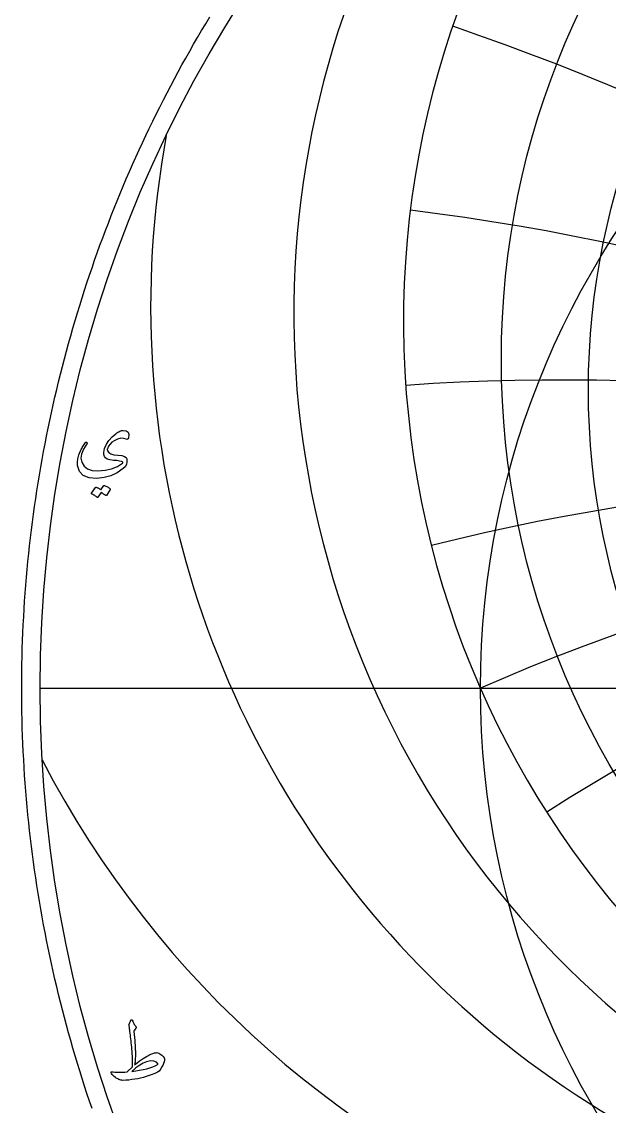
# Model space of a CAD drawing. Header units: millimetres. Extents: x -69 to 69, y -69 to 71.
# Drawn here: x -68.9 to -37.6, y -22.3 to 35.5 of the extents above; entities that cross this region are included whole.
import ezdxf

# ---------------------------------------------------------------- set-up
doc = ezdxf.new("R2010")
doc.units = ezdxf.units.MM
for name, color, linetype in [('CUT_OUTER', 1, 'Continuous'), ('ENGRAVE', 7, 'Continuous'), ('ENGRAVE_FINE', 8, 'Continuous'), ('TEXT', 5, 'Continuous')]:
    doc.layers.add(name, color=color, linetype=linetype)

msp = doc.modelspace()

# ---------------------------------------------------------------- linework, layer by layer
at = {"layer": 'CUT_OUTER'}
msp.add_lwpolyline([(-65.1831, -22.4245), (-65.3194, -22.0241), (-65.4534, -21.6229), (-65.5848, -21.2208), (-65.7138, -20.818), (-65.8403, -20.4144), (-65.9643, -20.01), (-66.0858, -19.6049), (-66.2049, -19.1991), (-66.3214, -18.7925), (-66.4355, -18.3852), (-66.5471, -17.9772), (-66.6561, -17.5685), (-66.7626, -17.1592), (-66.8667, -16.7492), (-66.9682, -16.3386), (-67.0672, -15.9274), (-67.1636, -15.5156), (-67.2576, -15.1032), (-67.349, -14.6902), (-67.4379, -14.2767), (-67.5242, -13.8626), (-67.608, -13.4481), (-67.6892, -13.033), (-67.7679, -12.6174), (-67.8441, -12.2013), (-67.9177, -11.7848), (-67.9887, -11.3679), (-68.0572, -10.9505), (-68.1231, -10.5327), (-68.1864, -10.1145), (-68.2472, -9.6959), (-68.3054, -9.277), (-68.361, -8.8577), (-68.4141, -8.4381), (-68.4646, -8.0181), (-68.5125, -7.5979), (-68.5578, -7.1774), (-68.6006, -6.7566), (-68.6407, -6.3355), (-68.6783, -5.9142), (-68.7133, -5.4927), (-68.7457, -5.071), (-68.7755, -4.6491), (-68.8028, -4.227), (-68.8274, -3.8047), (-68.8495, -3.3824), (-68.8689, -2.9598), (-68.8858, -2.5372), (-68.9001, -2.1145), (-68.9117, -1.6917), (-68.9208, -1.2688), (-68.9273, -0.8459), (-68.9312, -0.423), (-68.9325, 0), (-68.9312, 0.423), (-68.9273, 0.8459), (-68.9208, 1.2688), (-68.9117, 1.6917), (-68.9001, 2.1145), (-68.8858, 2.5372), (-68.8689, 2.9598), (-68.8495, 3.3824), (-68.8274, 3.8047), (-68.8028, 4.227), (-68.7755, 4.6491), (-68.7457, 5.071), (-68.7133, 5.4927), (-68.6783, 5.9142), (-68.6407, 6.3355), (-68.6006, 6.7566), (-68.5578, 7.1774), (-68.5125, 7.5979), (-68.4646, 8.0181), (-68.4141, 8.4381), (-68.361, 8.8577), (-68.3054, 9.277), (-68.2472, 9.6959), (-68.1864, 10.1145), (-68.1231, 10.5327), (-68.0572, 10.9505), (-67.9887, 11.3679), (-67.9177, 11.7848), (-67.8441, 12.2013), (-67.7679, 12.6174), (-67.6892, 13.033), (-67.608, 13.4481), (-67.5242, 13.8626), (-67.4379, 14.2767), (-67.349, 14.6902), (-67.2576, 15.1032), (-67.1636, 15.5156), (-67.0672, 15.9274), (-66.9682, 16.3386), (-66.8667, 16.7492), (-66.7626, 17.1592), (-66.6561, 17.5685), (-66.5471, 17.9772), (-66.4355, 18.3852), (-66.3214, 18.7925), (-66.2049, 19.1991), (-66.0858, 19.6049), (-65.9643, 20.01), (-65.8403, 20.4144), (-65.7138, 20.818), (-65.5848, 21.2208), (-65.4534, 21.6229), (-65.3194, 22.0241), (-65.1831, 22.4245), (-65.0443, 22.824), (-64.903, 23.2227), (-64.7593, 23.6205), (-64.6131, 24.0174), (-64.4645, 24.4134), (-64.3135, 24.8085), (-64.1601, 25.2026), (-64.0042, 25.5958), (-63.846, 25.9881), (-63.6853, 26.3793), (-63.5223, 26.7696), (-63.3568, 27.1589), (-63.189, 27.5471), (-63.0188, 27.9343), (-62.8462, 28.3204), (-62.6712, 28.7055), (-62.4939, 29.0895), (-62.3142, 29.4724), (-62.1322, 29.8542), (-61.9479, 30.2349), (-61.7612, 30.6144), (-61.5722, 30.9928), (-61.3809, 31.37), (-61.1872, 31.7461), (-60.9913, 32.1209), (-60.793, 32.4946), (-60.5925, 32.867), (-60.3897, 33.2381), (-60.1846, 33.6081), (-59.9773, 33.9767), (-59.7677, 34.3441), (-59.5558, 34.7102), (-59.3417, 35.0749), (-59.1254, 35.4384), (-58.9068, 35.8005)], dxfattribs=at)
at = {"layer": 'ENGRAVE'}
msp.add_lwpolyline([(-67.95, 0), (67.95, 0)], dxfattribs=at)
for centre, radius in [((0, 0), 67.95), ((0, 17.5382), 43.3652), ((0, 15.9243), 38.7263), ((0, 0), 44.4794)]:
    msp.add_circle(centre, radius, dxfattribs=at)
for centre, radius, start, end in [((0, 19.5405), 48.5823, 99.027729, 80.972271), ((-5.3607, 20.0064), 49.0653, 133.816489, 273.080723), ((-11.7515, 20.3542), 50.3071, 169.556476, 280.967863), ((0, -101.2468), 110.5862, 66.283333, 113.716667), ((0, -101.2468), 110.5862, 66.283333, 113.716667), ((-20.6075, 20.6075), 53.1766, 207.34327, 290.901811)]:
    msp.add_arc(centre, radius, start, end, dxfattribs=at)
at = {"layer": 'ENGRAVE_FINE'}
for centre, radius, start, end in [((-131.7916, -101.2468), 172.0417, 26.736334, 58.274321), ((-131.7916, -101.2468), 172.0417, 26.736334, 58.274321), ((-92.7929, -101.2468), 144.3601, 33.867376, 71.067234), ((-92.7929, -101.2468), 144.3601, 33.867376, 71.067234), ((-63.847, -101.2468), 127.694, 41.309723, 82.969266), ((-63.847, -101.2468), 127.694, 41.309723, 82.969266), ((-40.2501, -101.2468), 117.6834, 49.138384, 94.002236), ((-40.2501, -101.2468), 117.6834, 49.138384, 94.002236), ((-19.4993, -101.2468), 112.2922, 57.434211, 104.224892), ((-19.4993, -101.2468), 112.2922, 57.434211, 104.224892), ((19.4993, -101.2468), 112.2922, 75.775108, 122.565789), ((19.4993, -101.2468), 112.2922, 75.775108, 122.565789)]:
    msp.add_arc(centre, radius, start, end, dxfattribs=at)
at = {"layer": 'TEXT'}
for points in [[(-63.3571, 13.2773), (-63.4958, 13.3237), (-63.6507, 13.3255), (-63.8216, 13.2829), (-64.0086, 13.1959), (-64.1273, 13.1128), (-64.2261, 13.0137), (-64.3052, 12.8985), (-64.3644, 12.7672), (-64.3703, 12.741), (-64.3708, 12.7137), (-64.366, 12.6853), (-64.3558, 12.6558), (-64.2878, 12.5642), (-64.1736, 12.495), (-64.0134, 12.4484), (-63.8071, 12.4243), (-63.6035, 12.4026), (-63.4556, 12.3632), (-63.3635, 12.3062), (-63.3271, 12.2314), (-63.323, 12.075), (-63.3538, 11.9357), (-63.4195, 11.8135), (-63.5199, 11.7085), (-63.839, 11.4907), (-64.179, 11.3302), (-64.5399, 11.2271), (-64.9216, 11.1812), (-65.3385, 11.2102), (-65.6503, 11.3356), (-65.8571, 11.5574), (-65.9589, 11.8756), (-65.9648, 12.0503), (-65.9396, 12.24), (-65.8834, 12.4447), (-65.7961, 12.6644), (-65.7656, 12.7254), (-65.7344, 12.7844), (-65.7024, 12.8412), (-65.6696, 12.8958), (-65.6357, 12.9486), (-65.6005, 12.9998), (-65.5639, 13.0493), (-65.526, 13.0973), (-65.5056, 13.1171), (-65.4874, 13.1252), (-65.4714, 13.1214), (-65.4574, 13.1059), (-65.4497, 13.0866), (-65.4478, 13.0673), (-65.4518, 13.048), (-65.4617, 13.0287), (-65.638, 12.7447), (-65.7425, 12.4886), (-65.7752, 12.2604), (-65.736, 12.06), (-65.6101, 11.8489), (-65.4253, 11.6999), (-65.1815, 11.6131), (-64.8787, 11.5885), (-64.4908, 11.6193), (-64.1415, 11.6988), (-63.8307, 11.8272), (-63.5585, 12.0042), (-63.5422, 12.0192), (-63.536, 12.0342), (-63.54, 12.0493), (-63.5542, 12.0643), (-63.6118, 12.0921), (-63.7118, 12.1157), (-63.854, 12.135), (-64.0386, 12.15), (-64.2264, 12.173), (-64.3697, 12.2164), (-64.4686, 12.2802), (-64.523, 12.3643), (-64.5482, 12.4632), (-64.5551, 12.5668), (-64.5439, 12.6753), (-64.5144, 12.7887), (-64.4188, 13.0113), (-64.2861, 13.2162), (-64.1166, 13.4035), (-63.91, 13.5731), (-63.8551, 13.6133), (-63.8018, 13.6481), (-63.7501, 13.6776), (-63.7, 13.7017), (-63.6518, 13.7207), (-63.6057, 13.7349), (-63.5617, 13.7443), (-63.5199, 13.7488), (-63.3565, 13.7336), (-63.2563, 13.662), (-63.2194, 13.5342), (-63.2456, 13.3502), (-63.2654, 13.3006), (-63.2906, 13.272), (-63.3212, 13.2642), (-63.3571, 13.2773)], [(-64.5573, 10.804), (-64.5519, 10.8094), (-64.5444, 10.8126), (-64.5348, 10.8137), (-64.523, 10.8126), (-64.4808, 10.7968), (-64.4399, 10.7794), (-64.4004, 10.7604), (-64.3622, 10.7397), (-64.3251, 10.7172), (-64.2888, 10.6926), (-64.2533, 10.6658), (-64.2186, 10.6369), (-64.2119, 10.628), (-64.209, 10.6186), (-64.2098, 10.6087), (-64.2143, 10.5983), (-64.4201, 10.2725), (-64.4257, 10.2682), (-64.434, 10.2682), (-64.445, 10.2725), (-64.4587, 10.2811), (-64.4681, 10.289), (-64.4833, 10.2998), (-64.5045, 10.3136), (-64.5315, 10.3304), (-64.5648, 10.3503), (-64.6044, 10.3738), (-64.6505, 10.4007), (-64.703, 10.4311), (-64.8659, 10.1782), (-64.8734, 10.1704), (-64.883, 10.1686), (-64.8948, 10.1726), (-64.9088, 10.1825), (-64.9208, 10.1911), (-64.9398, 10.2039), (-64.9658, 10.2211), (-64.9988, 10.2425), (-65.0392, 10.2682), (-65.0877, 10.2982), (-65.1442, 10.3325), (-65.2088, 10.3711), (-65.2155, 10.3775), (-65.2185, 10.384), (-65.2176, 10.3904), (-65.2131, 10.3968), (-65.0031, 10.7097), (-64.9977, 10.7151), (-64.9902, 10.7183), (-64.9806, 10.7194), (-64.9688, 10.7183), (-64.9329, 10.7067), (-64.898, 10.6931), (-64.8643, 10.6777), (-64.8316, 10.6604), (-64.8, 10.6416), (-64.7694, 10.6213), (-64.74, 10.5998), (-64.7116, 10.5769)], [(-63.2062, -17.9227), (-63.1858, -17.8761), (-63.1676, -17.8348), (-63.1515, -17.7989), (-63.1376, -17.7684), (-63.1261, -17.7435), (-63.1173, -17.7245), (-63.1111, -17.7113), (-63.1076, -17.7041), (-63.1004, -17.6947), (-63.0915, -17.688), (-63.0811, -17.684), (-63.069, -17.6827), (-63.0591, -17.6843), (-63.0508, -17.6891), (-63.0441, -17.6971), (-63.039, -17.7084), (-63.0165, -17.763), (-62.9962, -17.8113), (-62.9779, -17.853), (-62.9619, -17.8884), (-62.9526, -17.904), (-62.942, -17.9206), (-62.9301, -17.9382), (-62.9169, -17.957), (-62.902, -17.9768), (-62.8852, -17.9977), (-62.8666, -18.0197), (-62.8461, -18.0427), (-62.8333, -18.066), (-62.829, -18.0888), (-62.8333, -18.111), (-62.8461, -18.1327), (-62.9276, -18.2399), (-62.9386, -18.2573), (-62.9458, -18.2753), (-62.9493, -18.2938), (-62.949, -18.3128), (-62.9072, -18.7845), (-62.8804, -19.1668), (-62.8686, -19.4597), (-62.8719, -19.663), (-62.8763, -19.739), (-62.881, -19.8082), (-62.8859, -19.8708), (-62.8911, -19.9266), (-62.8966, -19.976), (-62.9024, -20.0193), (-62.9084, -20.0564), (-62.9147, -20.0874), (-62.7865, -19.9893), (-62.6677, -19.9009), (-62.5583, -19.8221), (-62.4582, -19.753), (-62.3678, -19.6933), (-62.2873, -19.6426), (-62.2167, -19.6011), (-62.156, -19.5687), (-62.048, -19.5205), (-61.9471, -19.483), (-61.853, -19.4562), (-61.7659, -19.4401), (-61.7199, -19.4388), (-61.6716, -19.4476), (-61.6213, -19.4666), (-61.5688, -19.4958), (-61.4648, -19.5695), (-61.3887, -19.6405), (-61.3405, -19.7088), (-61.3202, -19.7745), (-61.3215, -19.8476), (-61.3384, -19.9298), (-61.3708, -20.0212), (-61.4187, -20.1217), (-61.4723, -20.2205), (-61.5216, -20.3028), (-61.5666, -20.3684), (-61.6073, -20.4174), (-61.6909, -20.4793), (-61.8345, -20.5492), (-62.0381, -20.6272), (-62.3018, -20.7132), (-62.4487, -20.7558), (-62.5981, -20.7936), (-62.7498, -20.8265), (-62.904, -20.8546), (-63.0601, -20.8782), (-63.2174, -20.8975), (-63.3762, -20.9125), (-63.5363, -20.9232), (-63.5948, -20.9114), (-63.6504, -20.8975), (-63.703, -20.8814), (-63.7527, -20.8632), (-63.8, -20.8428), (-63.8454, -20.8203), (-63.8889, -20.7957), (-63.9306, -20.7689), (-64.0037, -20.7153), (-64.0646, -20.6617), (-64.113, -20.6082), (-64.1492, -20.5546), (-64.169, -20.5101), (-64.1728, -20.4796), (-64.1605, -20.463), (-64.1321, -20.4603), (-64.0518, -20.4698), (-63.9654, -20.4769), (-63.8729, -20.4816), (-63.7742, -20.4839), (-63.6693, -20.4837), (-63.5582, -20.4812), (-63.441, -20.4762), (-63.3176, -20.4689), (-63.0347, -20.1902), (-63.0295, -20.0783), (-63.0267, -19.9652), (-63.0263, -19.8511), (-63.0283, -19.7359), (-63.0325, -19.6193), (-63.0385, -19.5012), (-63.0464, -19.3814), (-63.0562, -19.2601), (-63.0672, -19.1399), (-63.0787, -19.0238), (-63.0907, -18.9117), (-63.1033, -18.8036), (-63.1159, -18.6992), (-63.128, -18.5984), (-63.1395, -18.501), (-63.1505, -18.4071), (-63.1608, -18.3201), (-63.1703, -18.2437), (-63.179, -18.1776), (-63.1869, -18.122), (-63.194, -18.0766), (-63.2003, -18.0411), (-63.2058, -18.0155), (-63.2105, -17.9999), (-63.2134, -17.9822), (-63.2137, -17.9634), (-63.2113, -17.9436), (-63.2062, -17.9227)], [(-62.2889, -19.9288), (-62.4547, -19.9976), (-62.6393, -20.1056), (-62.8427, -20.2527), (-63.0647, -20.4389), (-62.8495, -20.4122), (-62.6452, -20.3794), (-62.4519, -20.3404), (-62.2696, -20.2953), (-62.0985, -20.2445), (-61.939, -20.1886), (-61.791, -20.1277), (-61.6545, -20.0616), (-61.7472, -19.9472), (-61.8838, -19.887), (-62.0644, -19.8808), (-62.2889, -19.9288)]]:
    msp.add_lwpolyline(points, close=True, dxfattribs=at)

doc.saveas('drawing.dxf')
